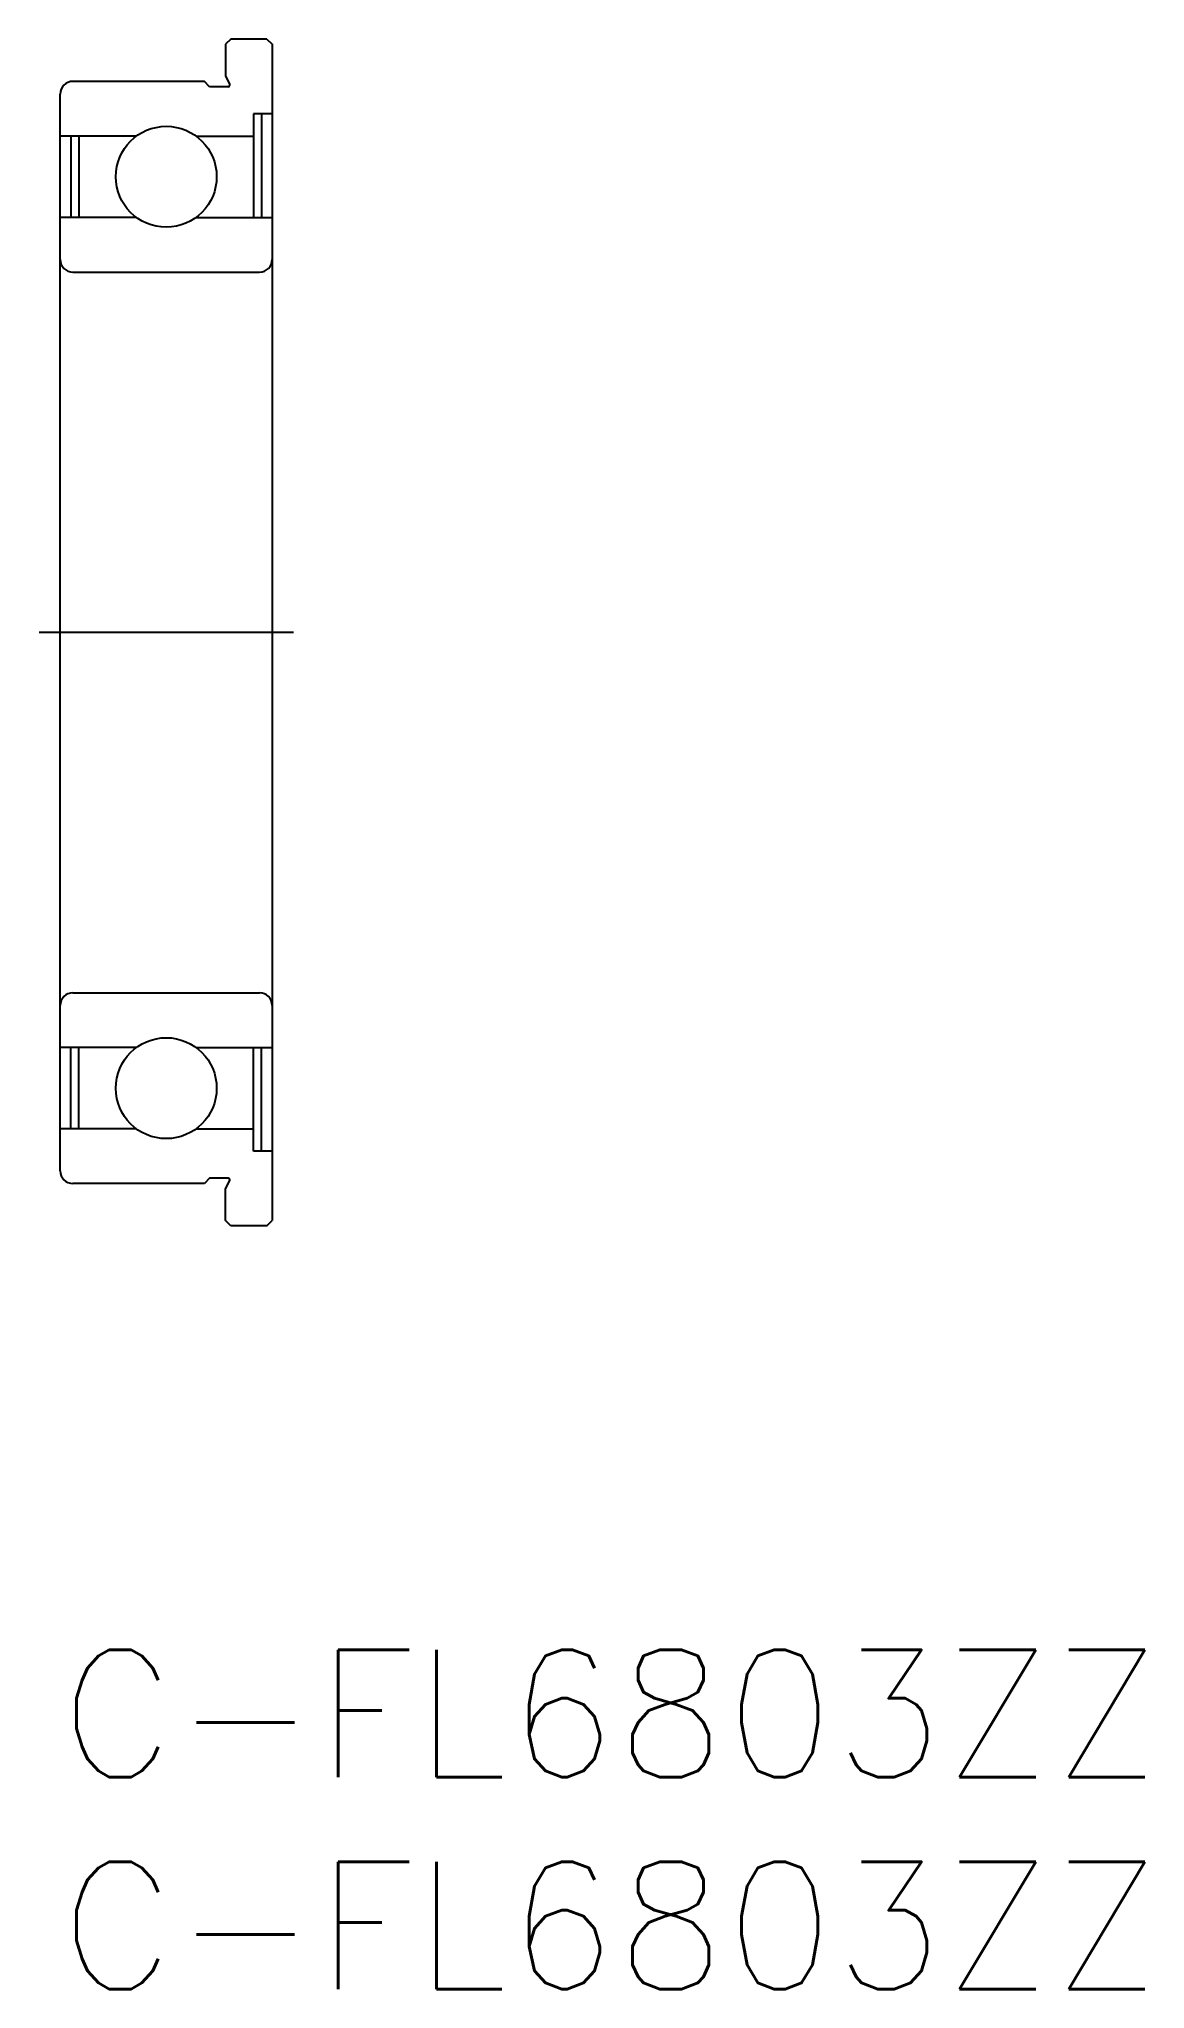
# Model space of a CAD drawing. Extents: x -0.5 to 25.6, y -8 to 38.
import ezdxf

# ---------------------------------------------------------------- set-up
doc = ezdxf.new("R2010")
doc.units = 0
doc.header["$LTSCALE"] = 0.5
doc.linetypes.add('CENTER', pattern=[50.8, 31.75, -6.35, 6.35, -6.35])
for name, color, linetype in [('MSM_CENTER', 1, 'CENTER'), ('MSM_CONTINUOUS', 7, 'CONTINUOUS'), ('MSM_PART_NUMBER', 7, 'CONTINUOUS')]:
    doc.layers.add(name, color=color, linetype=linetype)
doc.styles.get("Standard").update_dxf_attribs({"font": 'txt.shx', "height": 1, "bigfont": 'bigfont.shx'})

# ---------------------------------------------------------------- blocks, each defined once
blk = doc.blocks.new('*U8')
at = {"layer": 'MSM_PART_NUMBER'}
blk.add_text('C-FL6803ZZ', height=3, dxfattribs=at).set_placement((0, -3))
blk = doc.blocks.new('*U9')
at = {"layer": 'MSM_PART_NUMBER'}
blk.add_text('C-FL6803ZZ', height=3, dxfattribs=at).set_placement((0, -8))

msp = doc.modelspace()

# ---------------------------------------------------------------- linework, layer by layer
at = {"layer": 'MSM_CENTER'}
msp.add_line((5.5, 24), (-0.5, 24), dxfattribs=at)
at = {"layer": 'MSM_CONTINUOUS'}
for p, q in [((4.025, 38), (3.9, 37.875)), ((3.9, 37.875), (3.9, 37.125)), ((4.875, 38), (4.025, 38)), ((4.875, 38), (5, 37.875)), ((5, 37.875), (5, 10.125)), ((3.4, 37), (0.3, 37)), ((3.525, 36.875), (3.4, 37)), ((3.964, 36.875), (3.525, 36.875)), ((3.9, 37.125), (3.998, 36.929)), ((0, 11.3), (0, 36.7)), ((5, 36.234), (4.562, 36.234)), ((4.562, 36.234), (4.562, 33.79)), ((4.75, 36.234), (4.75, 33.79)), ((1.796, 35.71), (0, 35.71)), ((0.25, 35.71), (0.25, 33.79)), ((0.437, 35.71), (0.437, 33.79)), ((3.204, 35.71), (4.562, 35.71)), ((1.796, 33.79), (0, 33.79)), ((3.204, 33.79), (5, 33.79)), ((0.3, 32.5), (4.7, 32.5)), ((0.3, 15.5), (4.7, 15.5)), ((1.796, 14.21), (0, 14.21)), ((0.25, 12.29), (0.25, 14.21)), ((0.437, 12.29), (0.437, 14.21)), ((3.204, 14.21), (5, 14.21)), ((4.562, 11.766), (4.562, 14.21)), ((4.75, 11.766), (4.75, 14.21)), ((1.796, 12.29), (0, 12.29)), ((3.204, 12.29), (4.562, 12.29)), ((5, 11.766), (4.562, 11.766)), ((3.525, 11.125), (3.4, 11)), ((3.964, 11.125), (3.525, 11.125)), ((3.9, 10.875), (3.998, 11.071)), ((5, 11.188), (5, 10.188)), ((3.4, 11), (0.3, 11)), ((3.9, 10.125), (3.9, 10.875)), ((4.025, 10), (3.9, 10.125)), ((4.875, 10), (5, 10.125)), ((4.875, 10), (4.025, 10))]:
    msp.add_line(p, q, dxfattribs=at)
for centre in [(2.5, 34.75), (2.5, 13.25)]:
    msp.add_circle(centre, 1.19, dxfattribs=at)
for centre, radius, start, end in [((0.3, 36.7), 0.3, 90, 180), ((3.964, 36.912), 0.0375, 270, 26.5651), ((0.3, 32.8), 0.3, 180, 270), ((4.7, 32.8), 0.3, 270, 0), ((0.3, 15.2), 0.3, 90, 180), ((4.7, 15.2), 0.3, 0, 90), ((0.3, 11.3), 0.3, 180, 270), ((3.964, 11.088), 0.0375, 333.4349, 90)]:
    msp.add_arc(centre, radius, start, end, dxfattribs=at)

# ---------------------------------------------------------------- block references
for name in ['*U8', '*U9']:
    msp.add_blockref(name, (0, 0), dxfattribs=at)

doc.saveas('drawing.dxf')
